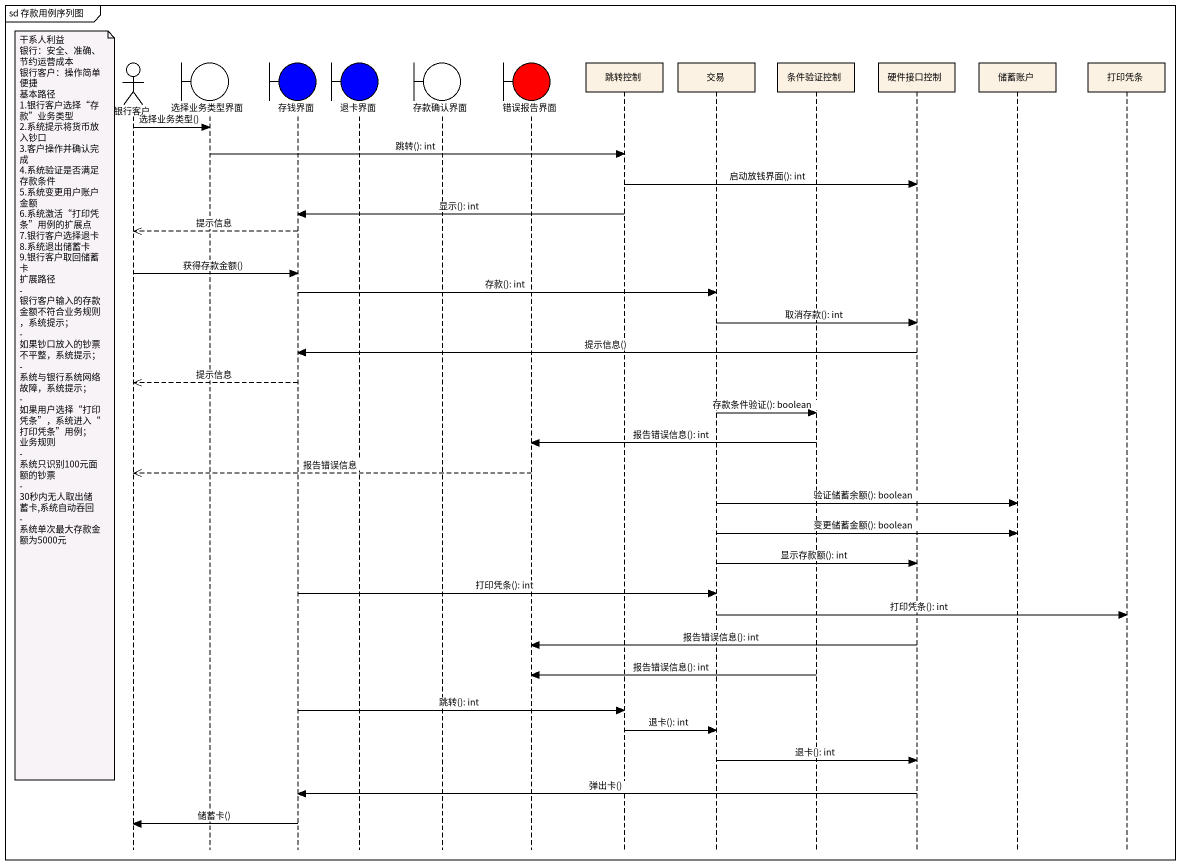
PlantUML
@startuml
mainframe sd 存款用例序列图
hide footbox
actor 银行客户
boundary 选择业务类型界面
boundary 存钱界面 #0000FF
boundary 退卡界面 #0000FF
boundary 存款确认界面
boundary 错误报告界面 #FF0000
participant 跳转控制
participant 交易
participant 条件验证控制
participant 硬件接口控制
participant 储蓄账户
participant 打印凭条

银行客户 -> 选择业务类型界面 : 选择业务类型()
选择业务类型界面 -> 跳转控制 : 跳转(): int
跳转控制 -> 硬件接口控制 : 启动放钱界面(): int
跳转控制 -> 存钱界面 : 显示(): int
存钱界面 -->> 银行客户 : 提示信息
银行客户 -> 存钱界面 : 获得存款金额()
存钱界面 -> 交易 : 存款(): int
交易 -> 硬件接口控制 : 取消存款(): int
硬件接口控制 -> 存钱界面 : 提示信息()
存钱界面 -->> 银行客户 : 提示信息
note left of 银行客户
  干系人利益
  银行：安全、准确、节约运营成本
  银行客户：操作简单便捷
  基本路径
  1.银行客户选择“存款”业务类型
  2.系统提示将货币放入钞口
  3.客户操作并确认完成
  4.系统验证是否满足存款条件
  5.系统变更用户账户金额
  6.系统激活“打印凭条”用例的扩展点
  7.银行客户选择退卡
  8.系统退出储蓄卡
  9.银行客户取回储蓄卡
  扩展路径
  - 银行客户输入的存款金额不符合业务规则，系统提示；
  - 如果钞口放入的钞票不平整，系统提示；
  - 系统与银行系统网络故障，系统提示；
  - 如果用户选择“打印凭条”，系统进入“打印凭条”用例；
  业务规则
  - 系统只识别100元面额的钞票
  - 30秒内无人取出储蓄卡,系统自动吞回
  - 系统单次最大存款金额为5000元
end note
交易 -> 条件验证控制 : 存款条件验证(): boolean
条件验证控制 -> 错误报告界面 : 报告错误信息(): int
错误报告界面 -->> 银行客户 : 报告错误信息
交易 -> 储蓄账户 : 验证储蓄余额(): boolean
交易 -> 储蓄账户 : 变更储蓄金额(): boolean
交易 -> 硬件接口控制 : 显示存款额(): int
存钱界面 -> 交易 : 打印凭条(): int
交易 -> 打印凭条 : 打印凭条(): int
硬件接口控制 -> 错误报告界面 : 报告错误信息(): int
条件验证控制 -> 错误报告界面 : 报告错误信息(): int
存钱界面 -> 跳转控制 : 跳转(): int
跳转控制 -> 交易 : 退卡(): int
交易 -> 硬件接口控制 : 退卡(): int
硬件接口控制 -> 存钱界面 : 弹出卡()
存钱界面 -> 银行客户 : 储蓄卡()
@enduml
